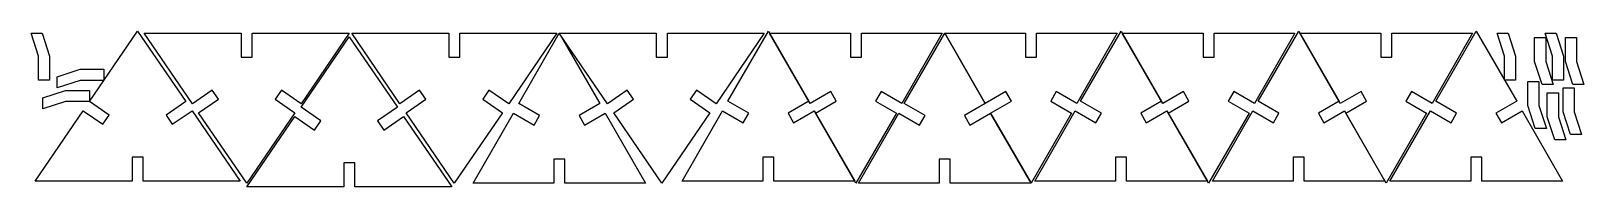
# Model space of a CAD drawing. Extents: x 0 to 519, y 0 to 52.
import ezdxf

# ---------------------------------------------------------------- set-up
doc = ezdxf.new("R2010")
doc.units = 0
doc.layers.get('0').update_dxf_attribs({"linetype": 'CONTINUOUS'})

msp = doc.modelspace()

# ---------------------------------------------------------------- linework, layer by layer
at = {"color": 0}
for points in [[(2.47211, 43.5882), (0, 51.1967), (3.69997, 51.1967), (6.17215, 43.5882), (6.17215, 35.5882), (2.47211, 35.5882), (2.47211, 43.5882)], [(47.2251, 20.8675), (53.8238, 25.3907), (69.9149, 1.91667), (37.4907, 1.91667), (37.4907, 9.91667), (33.7907, 9.91667), (33.7907, 1.91667), (1.36648, 1.91667), (17.4576, 25.3907), (24.0561, 20.8675), (26.1481, 23.9194), (19.5496, 28.4426), (35.6407, 51.9167), (51.7318, 28.4426), (45.1332, 23.9194), (47.2251, 20.8675)], [(60.5583, 32.2458), (53.9599, 27.7226), (37.8688, 51.1967), (70.2929, 51.1967), (70.2929, 43.1967), (73.9929, 43.1967), (73.9929, 51.1967), (106.417, 51.1967), (90.326, 27.7226), (83.7275, 32.2458), (81.6354, 29.1939), (88.234, 24.6707), (72.1429, 1.19667), (56.0518, 24.6707), (62.6504, 29.1939), (60.5583, 32.2458)], [(117.998, 18.9578), (124.596, 23.481), (140.688, 0.00689), (108.263, 0.00689), (108.263, 8.00689), (104.563, 8.00689), (104.563, 0.00689), (72.1392, 0.00689), (88.2301, 23.481), (94.8287, 18.9578), (96.9207, 22.0096), (90.3222, 26.5328), (106.413, 50.0069), (122.504, 26.5328), (115.906, 22.0096), (117.998, 18.9578)], [(129.957, 32.2458), (123.358, 27.7226), (107.267, 51.1967), (139.692, 51.1967), (139.692, 43.1967), (143.392, 43.1967), (143.392, 51.1967), (175.815, 51.1967), (159.724, 27.7226), (153.126, 32.2458), (151.033, 29.1939), (157.632, 24.6707), (141.542, 1.19667), (125.45, 24.6707), (132.049, 29.1939), (129.957, 32.2458)], [(185.096, 20.5944), (192.024, 24.5944), (205.533, 1.19667), (178.515, 1.19667), (178.515, 9.19667), (174.815, 9.19667), (174.815, 1.19667), (147.797, 1.19667), (161.307, 24.5944), (168.235, 20.5944), (170.085, 23.7989), (163.157, 27.7989), (176.665, 51.1967), (190.174, 27.7989), (183.246, 23.7989), (185.096, 20.5944)], [(199.354, 32.2458), (192.757, 27.7226), (176.665, 51.1967), (209.089, 51.1967), (209.089, 43.1967), (212.789, 43.1967), (212.789, 51.1967), (245.214, 51.1967), (229.122, 27.7226), (222.524, 32.2458), (220.432, 29.1939), (227.031, 24.6707), (210.939, 1.19667), (194.849, 24.6707), (201.447, 29.1939), (199.354, 32.2458)], [(255.011, 21.3144), (261.939, 25.3144), (275.447, 1.91667), (248.431, 1.91667), (248.431, 9.91667), (244.731, 9.91667), (244.731, 1.91667), (217.712, 1.91667), (231.221, 25.3144), (238.15, 21.3144), (240, 24.5189), (233.071, 28.5189), (246.581, 51.9167), (260.089, 28.5189), (253.161, 24.5189), (255.011, 21.3144)], [(267.433, 31.7989), (260.504, 27.7989), (246.996, 51.1967), (274.014, 51.1967), (274.014, 43.1967), (277.714, 43.1967), (277.714, 51.1967), (304.731, 51.1967), (291.222, 27.7989), (284.294, 31.7989), (282.444, 28.5944), (289.372, 24.5944), (275.864, 1.19667), (262.354, 24.5944), (269.283, 28.5944), (267.433, 31.7989)], [(313.971, 20.5944), (320.899, 24.5944), (334.408, 1.19667), (307.39, 1.19667), (307.39, 9.19667), (303.69, 9.19667), (303.69, 1.19667), (276.672, 1.19667), (290.182, 24.5944), (297.11, 20.5944), (298.96, 23.7989), (292.032, 27.7989), (305.54, 51.1967), (319.049, 27.7989), (312.121, 23.7989), (313.971, 20.5944)], [(325.978, 31.7989), (319.049, 27.7989), (305.54, 51.1967), (332.558, 51.1967), (332.558, 43.1967), (336.258, 43.1967), (336.258, 51.1967), (363.275, 51.1967), (349.767, 27.7989), (342.839, 31.7989), (340.989, 28.5944), (347.917, 24.5944), (334.408, 1.19667), (320.899, 24.5944), (327.828, 28.5944), (325.978, 31.7989)], [(372.953, 21.3144), (379.881, 25.3144), (393.39, 1.91667), (366.372, 1.91667), (366.372, 9.91667), (362.672, 9.91667), (362.672, 1.91667), (335.654, 1.91667), (349.164, 25.3144), (356.092, 21.3144), (357.942, 24.5189), (351.014, 28.5189), (364.522, 51.9167), (378.031, 28.5189), (371.103, 24.5189), (372.953, 21.3144)], [(385.375, 31.7989), (378.447, 27.7989), (364.938, 51.1967), (391.956, 51.1967), (391.956, 43.1967), (395.656, 43.1967), (395.656, 51.1967), (422.674, 51.1967), (409.164, 27.7989), (402.236, 31.7989), (400.386, 28.5944), (407.314, 24.5944), (393.806, 1.19667), (380.297, 24.5944), (387.225, 28.5944), (385.375, 31.7989)], [(432.35, 21.3144), (439.279, 25.3144), (452.787, 1.91667), (425.769, 1.91667), (425.769, 9.91667), (422.069, 9.91667), (422.069, 1.91667), (395.053, 1.91667), (408.561, 25.3144), (415.489, 21.3144), (417.339, 24.5189), (410.411, 28.5189), (423.919, 51.9167), (437.429, 28.5189), (430.5, 24.5189), (432.35, 21.3144)], [(444.772, 31.7989), (437.844, 27.7989), (424.336, 51.1967), (451.353, 51.1967), (451.353, 43.1967), (455.053, 43.1967), (455.053, 51.1967), (482.071, 51.1967), (468.563, 27.7989), (461.633, 31.7989), (459.783, 28.5944), (466.713, 24.5944), (453.203, 1.19667), (439.694, 24.5944), (446.622, 28.5944), (444.772, 31.7989)], [(491.749, 21.3144), (498.676, 25.3144), (512.186, 1.91667), (485.168, 1.91667), (485.168, 9.91667), (481.468, 9.91667), (481.468, 1.91667), (454.45, 1.91667), (467.96, 25.3144), (474.887, 21.3144), (476.738, 24.5189), (469.81, 28.5189), (483.318, 51.9167), (496.826, 28.5189), (489.899, 24.5189), (491.749, 21.3144)], [(492.744, 43.5882), (490.274, 51.1967), (493.974, 51.1967), (496.446, 43.5882), (496.446, 35.5882), (492.744, 35.5882), (492.744, 43.5882)], [(506.533, 41.7567), (509.006, 34.1482), (505.306, 34.1482), (502.833, 41.7567), (502.833, 49.7567), (506.533, 49.7567), (506.533, 41.7567)], [(508.778, 43.5882), (506.306, 51.1967), (510.006, 51.1967), (512.478, 43.5882), (512.478, 35.5882), (508.778, 35.5882), (508.778, 43.5882)], [(516.85, 41.7567), (519.322, 34.1482), (515.622, 34.1482), (513.15, 41.7567), (513.15, 49.7567), (516.85, 49.7567), (516.85, 41.7567)], [(16.3785, 35.4872), (8.77012, 33.0151), (8.77012, 36.7151), (16.3785, 39.1872), (24.3785, 39.1872), (24.3785, 35.4872), (16.3785, 35.4872)], [(11.5495, 28.4426), (3.94108, 25.9704), (3.94108, 29.6704), (11.5495, 32.1426), (19.5496, 32.1426), (19.5496, 28.4426), (11.5495, 28.4426)], [(504.292, 27.1085), (506.764, 19.5), (503.064, 19.5), (500.592, 27.1085), (500.592, 35.1085), (504.292, 35.1085), (504.292, 27.1085)], [(510.779, 23.3168), (513.251, 15.7083), (509.551, 15.7083), (507.079, 23.3168), (507.079, 31.3168), (510.779, 31.3168), (510.779, 23.3168)], [(516.083, 25.0547), (518.556, 17.4463), (514.856, 17.4463), (512.383, 25.0547), (512.383, 33.0547), (516.083, 33.0547), (516.083, 25.0547)]]:
    msp.add_lwpolyline(points, close=True, dxfattribs=at)

doc.saveas('drawing.dxf')
